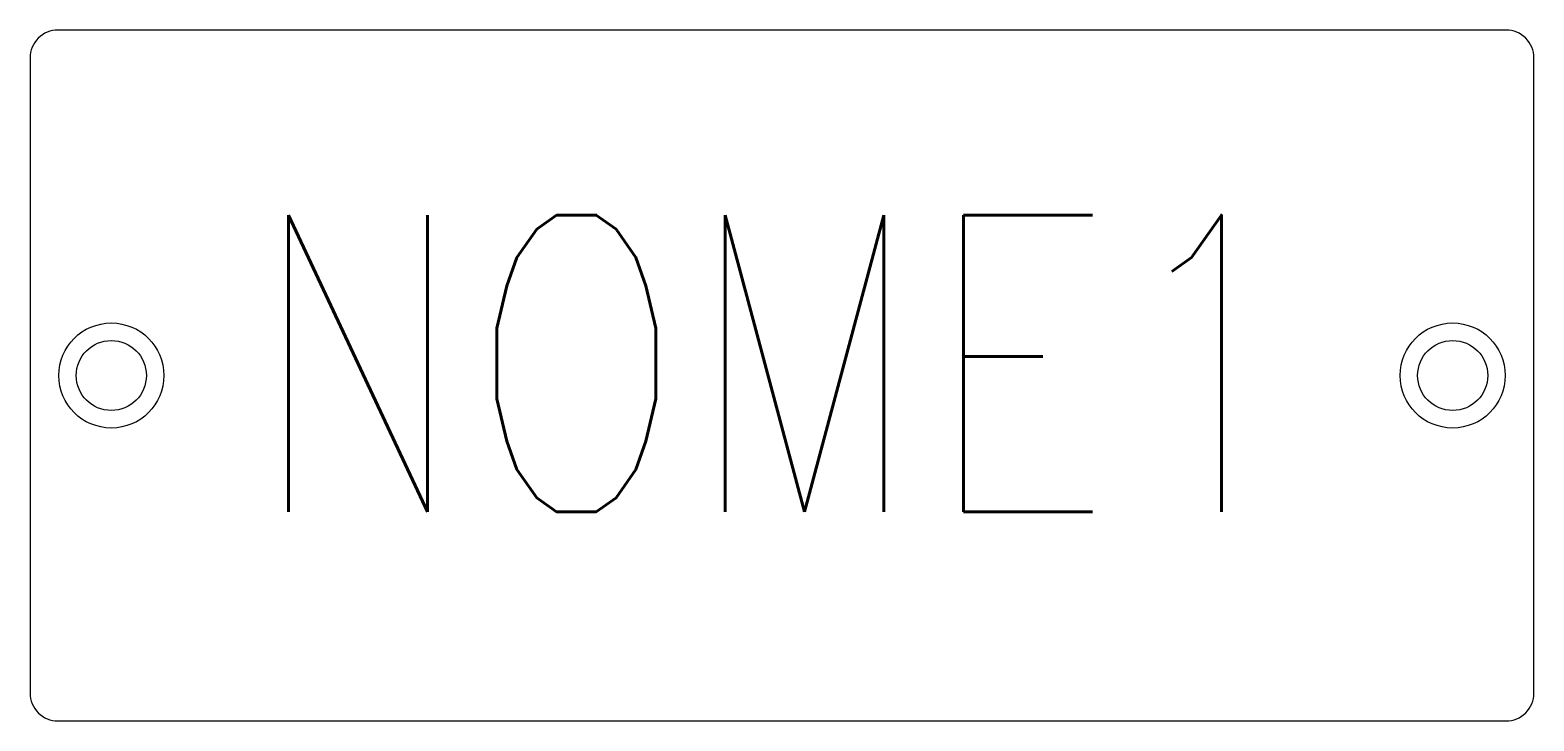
# Model space of a CAD drawing. Header units: millimetres. Extents: x -12.7 to 0.2, y -6 to 0.
import ezdxf
from ezdxf.enums import TextEntityAlignment as Align

# ---------------------------------------------------------------- set-up
doc = ezdxf.new("R2010")
doc.units = ezdxf.units.MM
doc.styles.add('ROMANS', font='romans', dxfattribs={"height": 2})

msp = doc.modelspace()

# ---------------------------------------------------------------- linework, layer by layer
at = {"color": 7}
msp.add_lwpolyline([(-12.48, -5.96), (0, -5.96, 0.414214), (0.24, -5.72), (0.24, -0.24, 0.414214), (0, 0), (-12.48, 0, 0.414214), (-12.72, -0.24), (-12.72, -5.72, 0.414214)], format="xyb", close=True, dxfattribs=at)
for centre, radius in [((-12.02, -2.98), 0.453), ((-0.46, -2.98), 0.453), ((-12.02, -2.98), 0.302), ((-0.46, -2.98), 0.302)]:
    msp.add_circle(centre, radius, dxfattribs=at)

# ---------------------------------------------------------------- texts
at = {"color": 9, "style": 'ROMANS', "width": 0.765887}
msp.add_attdef('NOME1', text='', height=2.56, dxfattribs=at).set_placement((-10.834, -4.156), (-1.684, -4.156), align=Align.FIT)

doc.saveas('drawing.dxf')
